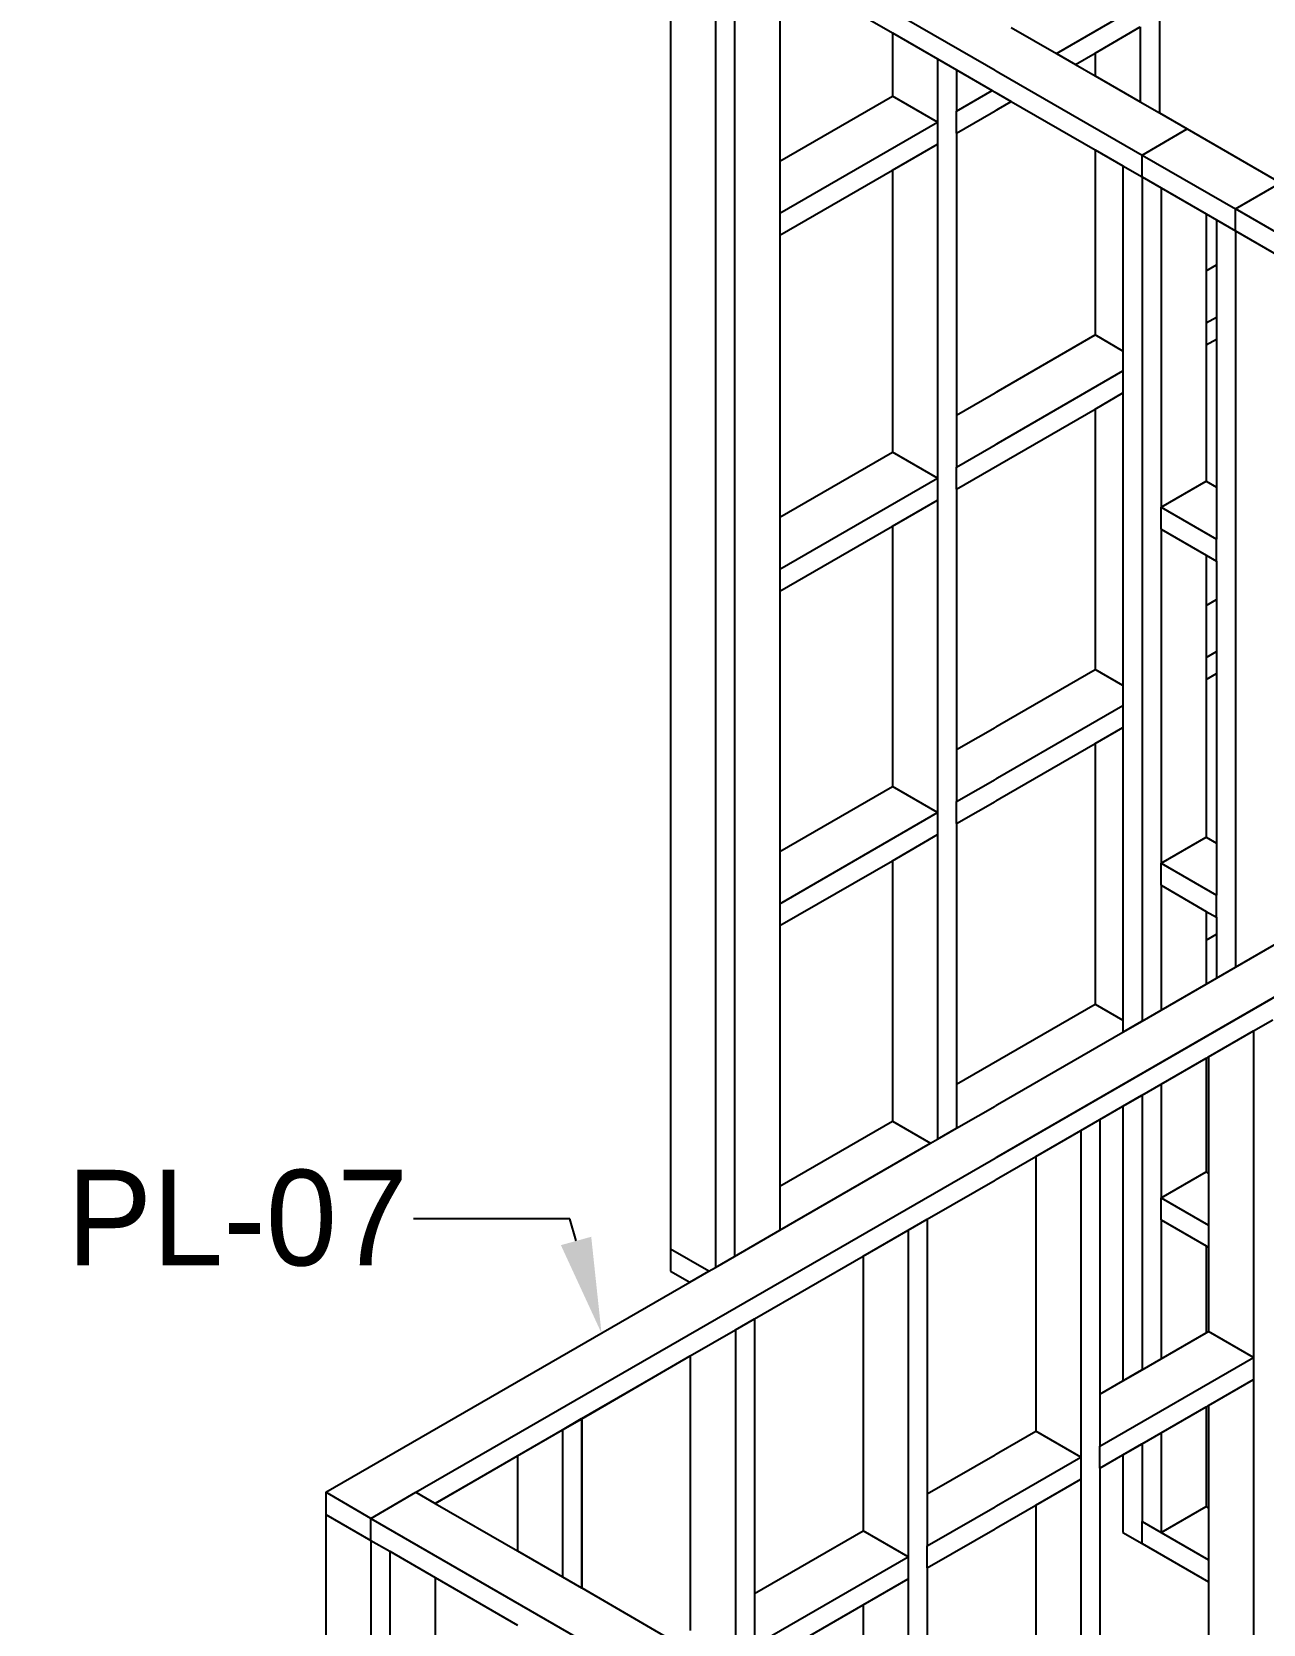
# Model space of a CAD drawing. Header units: millimetres. Extents: x 19458 to 19801, y 4351 to 4752.
# Drawn here: x 19584.948 to 19586.685, y 4522.101 to 4524.349 of the extents above; entities that cross this region are included whole.
import ezdxf
from ezdxf import colors
from ezdxf.entities.mleader import LeaderData, LeaderLine
from ezdxf.math import Vec2, Vec3

# ---------------------------------------------------------------- set-up
doc = ezdxf.new("R2010")
doc.units = ezdxf.units.MM
for name, color, linetype in [('0 @ 0.75', 7, 'Continuous'), ('cotas', 1, 'Continuous'), ('cotas @ 200', 1, 'Continuous'), ('cotas @ 300', 1, 'Continuous'), ('cotas @ 400', 1, 'Continuous')]:
    doc.layers.add(name, color=color, linetype=linetype)
doc.styles.add('century gothic', font='GOTHIC.TTF')
doc.styles.add('COTAS SMC', font='GOTHIC.TTF')
doc.dimstyles.new('ANOTATIVE 100 SMCONSTRUCCIONES', dxfattribs={"dimscale": 0, "dimtxt": 0.18, "dimasz": 0.15, "dimexe": 0.18, "dimexo": 0.09, "dimgap": 0.1, "dimtad": 1, "dimzin": 0, "dimdsep": 46, "dimtxsty": 'century gothic', "dimblk1": 'FLECHA1', "dimblk2": 'FLECHA1', "dimsah": 1, "dimcen": 0.18, "dimdle": 0.075, "dimclrd": 1, "dimclre": 1, "dimclrt": 2, "dimaunit": 1, "dimadec": 0, "dimazin": 0, "dimtfac": 0.75, "dimtix": 1, "dimtmove": 2, "dimatfit": 3, "dimfxl": 0.09, "dimtvp": 1.5, "dimtfill": 1, "dimtolj": 1, "dimtzin": 0, "dimarcsym": 0})
doc.dimstyles.new('PIES SMCONSTRUCCIONES', dxfattribs={"dimscale": 0, "dimtxt": 0.18, "dimasz": 0.2, "dimexe": 0.18, "dimexo": 0, "dimgap": 0.1, "dimtad": 1, "dimdec": 0, "dimlfac": 39.370079, "dimzin": 0, "dimdsep": 46, "dimlunit": 4, "dimtxsty": 'COTAS SMC', "dimblk1": 'FLECHA1', "dimblk2": 'FLECHA1', "dimsah": 1, "dimcen": 0.2, "dimdle": 0.075, "dimclrd": 1, "dimclre": 1, "dimclrt": 2, "dimaunit": 1, "dimadec": 0, "dimazin": 0, "dimtfac": 0.75, "dimtdec": 0, "dimtix": 1, "dimtmove": 2, "dimatfit": 3, "dimfxl": 0.09, "dimtvp": 1.5, "dimtfill": 1, "dimtolj": 1, "dimtzin": 0, "dimarcsym": 0})

# ---------------------------------------------------------------- blocks, each defined once
blk = doc.blocks.new('FLECHA1')
at = {"color": 4}
blk.add_line((-0.246176, -0.248081), (0.248081, 0.25), dxfattribs=at)
at = {"color": 1}
blk.add_line((-1, 0), (0.496162, 0), dxfattribs=at)
blk = doc.blocks.new('*D1597')
at = {"layer": 'cotas', "color": 1, "lineweight": -2, "transparency": 16777216}
for p, q in [((19614.326, 4580.8448), (19614.326, 4610.8448)), ((19597.9836, 4550.8448), (19578.326, 4550.8448)), ((19614.326, 4548.4298), (19614.326, 4550.8448)), ((19597.5339, 4548.4298), (19578.326, 4548.4298)), ((19614.326, 4518.4298), (19614.326, 4488.4298))]:
    blk.add_line(p, q, dxfattribs=at)
at = {"layer": 'Defpoints', "color": 0, "transparency": 16777216}
for p in [(19614.326, 4550.8448), (19615.9836, 4550.8448), (19615.5339, 4548.4298)]:
    blk.add_point(p, dxfattribs=at)
at = {"layer": 'cotas', "color": 1, "lineweight": -2, "transparency": 16777216, "xscale": 30, "yscale": 30, "zscale": 30}
for p, rotation in [((19614.326, 4550.8448), 270), ((19614.326, 4548.4298), 90)]:
    blk.add_blockref('FLECHA1', p, dxfattribs=dict(at, rotation=rotation))
at = {"layer": 'cotas', "color": 2, "transparency": 16777216, "insert": (19575.5307, 4549.6373), "char_height": 36, "attachment_point": 5, "rotation": 90, "style": 'century gothic', "bg_fill": 3, "box_fill_scale": 1.1, "bg_fill_color": 256, "bg_fill_true_color": 13158600, "bg_fill_transparency": 0}
blk.add_mtext('\\A1;2.42', dxfattribs=at)
blk = doc.blocks.new('*D1614')
at = {"layer": 'cotas', "color": 1, "lineweight": -2, "transparency": 16777216}
for p, q in [((19614.326, 4595.8448), (19614.326, 4640.8448)), ((19588.9836, 4550.8448), (19560.326, 4550.8448)), ((19614.326, 4548.4298), (19614.326, 4550.8448)), ((19588.5339, 4548.4298), (19560.326, 4548.4298)), ((19614.326, 4503.4298), (19614.326, 4458.4298))]:
    blk.add_line(p, q, dxfattribs=at)
at = {"layer": 'Defpoints', "color": 0, "transparency": 16777216}
for p in [(19614.326, 4550.8448), (19615.9836, 4550.8448), (19615.5339, 4548.4298)]:
    blk.add_point(p, dxfattribs=at)
at = {"layer": 'cotas', "color": 1, "lineweight": -2, "transparency": 16777216, "xscale": 45, "yscale": 45, "zscale": 45}
for p, rotation in [((19614.326, 4550.8448), 270), ((19614.326, 4548.4298), 90)]:
    blk.add_blockref('FLECHA1', p, dxfattribs=dict(at, rotation=rotation))
at = {"layer": 'cotas', "color": 2, "transparency": 16777216, "insert": (19556.133, 4549.6373), "char_height": 54, "attachment_point": 5, "rotation": 90, "style": 'century gothic', "bg_fill": 3, "box_fill_scale": 1.1, "bg_fill_color": 256, "bg_fill_true_color": 13158600, "bg_fill_transparency": 0}
blk.add_mtext('\\A1;2.42', dxfattribs=at)
blk = doc.blocks.new('*D1667')
at = {"layer": 'cotas', "color": 1, "lineweight": -2, "transparency": 16777216}
for p, q in [((19620.0128, 4611.7533), (19620.0128, 4671.7533)), ((19620.4168, 4551.7533), (19566.0128, 4551.7533)), ((19620.0128, 4550.5333), (19620.0128, 4551.7533)), ((19620.4168, 4550.5333), (19566.0128, 4550.5333)), ((19620.0128, 4490.5333), (19620.0128, 4430.5333))]:
    blk.add_line(p, q, dxfattribs=at)
at = {"layer": 'Defpoints', "color": 0, "transparency": 16777216}
for p in [(19620.0128, 4551.7533), (19620.4168, 4551.7533), (19620.4168, 4550.5333)]:
    blk.add_point(p, dxfattribs=at)
at = {"layer": 'cotas', "color": 1, "lineweight": -2, "transparency": 16777216, "xscale": 60, "yscale": 60, "zscale": 60}
for p, rotation in [((19620.0128, 4551.7533), 270), ((19620.0128, 4550.5333), 90)]:
    blk.add_blockref('FLECHA1', p, dxfattribs=dict(at, rotation=rotation))
at = {"layer": 'cotas', "color": 2, "transparency": 16777216, "insert": (19562.3337, 4551.1433), "char_height": 54, "attachment_point": 5, "rotation": 90, "style": 'COTAS SMC', "bg_fill": 3, "box_fill_scale": 1.1, "bg_fill_color": 256, "bg_fill_true_color": 13158600, "bg_fill_transparency": 0}
blk.add_mtext("\\A1;4'", dxfattribs=at)
blk = doc.blocks.new('*D1673')
at = {"layer": 'cotas', "color": 1, "lineweight": -2, "transparency": 16777216}
for p, q in [((19620.0128, 4631.7533), (19620.0128, 4711.7533)), ((19620.4168, 4551.7533), (19548.0128, 4551.7533)), ((19620.0128, 4550.5333), (19620.0128, 4551.7533)), ((19620.4168, 4550.5333), (19548.0128, 4550.5333)), ((19620.0128, 4470.5333), (19620.0128, 4390.5333))]:
    blk.add_line(p, q, dxfattribs=at)
at = {"layer": 'Defpoints', "color": 0, "transparency": 16777216}
for p in [(19620.0128, 4551.7533), (19620.4168, 4551.7533), (19620.4168, 4550.5333)]:
    blk.add_point(p, dxfattribs=at)
at = {"layer": 'cotas', "color": 1, "lineweight": -2, "transparency": 16777216, "xscale": 80, "yscale": 80, "zscale": 80}
for p, rotation in [((19620.0128, 4551.7533), 270), ((19620.0128, 4550.5333), 90)]:
    blk.add_blockref('FLECHA1', p, dxfattribs=dict(at, rotation=rotation))
at = {"layer": 'cotas', "color": 2, "transparency": 16777216, "insert": (19543.1073, 4551.1433), "char_height": 72, "attachment_point": 5, "rotation": 90, "style": 'COTAS SMC', "bg_fill": 3, "box_fill_scale": 1.1, "bg_fill_color": 256, "bg_fill_true_color": 13158600, "bg_fill_transparency": 0}
blk.add_mtext("\\A1;4'", dxfattribs=at)
blk = doc.blocks.new('ISO GENERAL')
at = {"color": 250}
for p, q in [((-4.6699, 1.9161), (-4.6699, 0.0185)), ((-4.6062, 1.9104), (-4.0045, 1.5629)), ((-4.6062, 1.8793), (-4.6062, -0.0071)), ((-4.5794, 1.8638), (-4.5794, 0.0084)), ((-4.5157, 1.8271), (-4.3568, 1.7353)), ((-4.5157, 1.8271), (-4.5157, 1.5544)), ((-4.1254, 1.7062), (-4.007, 1.7746)), ((-3.9801, 1.7591), (-3.9801, 1.6223)), ((-4.3568, 1.7353), (-4.3568, 1.6461)), ((-4.3568, 1.7353), (-4.2932, 1.6986)), ((-4.189, 1.743), (-4.1254, 1.7062)), ((-4.0706, 1.7068), (-4.007, 1.7436)), ((-4.007, 1.7436), (-4.007, 1.6379)), ((-4.2932, 1.6986), (-4.2663, 1.6831)), ((-4.2932, 1.6986), (-4.2932, 1.6094)), ((-4.1254, 1.7062), (-4.0985, 1.6907)), ((-4.0985, 1.6907), (-4.0706, 1.7068)), ((-4.0985, 1.6907), (-4.0706, 1.6746)), ((-4.0706, 1.7068), (-4.0706, 1.6746)), ((-4.2663, 1.6831), (-4.2159, 1.654)), ((-4.2663, 1.6831), (-4.2663, 1.6249)), ((-4.0706, 1.6746), (-4.007, 1.6379)), ((-4.5157, 1.5544), (-4.3568, 1.6461)), ((-4.2932, 1.6094), (-4.3568, 1.6461)), ((-4.2663, 1.6249), (-4.2159, 1.654)), ((-4.2159, 1.654), (-4.189, 1.6385)), ((-4.2663, 1.5939), (-4.189, 1.6385)), ((-4.2663, 1.5939), (-4.2663, 1.6249)), ((-4.189, 1.6385), (-4.0706, 1.5701)), ((-4.007, 1.6379), (-3.9801, 1.6223)), ((-3.9801, 1.6223), (-3.9409, 1.5997)), ((-4.5157, 1.4809), (-4.2932, 1.6094)), ((-4.2932, 1.6094), (-4.2932, 1.5783)), ((-4.0045, 1.5629), (-3.9409, 1.5997)), ((-3.9409, 1.5997), (-3.809, 1.5235)), ((-4.3568, 1.5416), (-4.2932, 1.5783)), ((-4.2932, 1.5783), (-4.2932, 1.1069)), ((-4.2663, 1.5939), (-4.2663, 1.1959)), ((-4.5157, 1.5544), (-4.5157, 1.4809)), ((-4.0706, 1.5701), (-4.0706, 1.3089)), ((-4.0706, 1.5701), (-4.0314, 1.5474)), ((-4.0045, 1.5319), (-4.0045, 1.5629)), ((-4.0045, 1.5629), (-3.8726, 1.4868)), ((-4.5157, 1.4499), (-4.3568, 1.5416)), ((-4.3568, 1.5416), (-4.3568, 1.1436)), ((-4.0314, 1.5474), (-4.0045, 1.5319)), ((-4.0314, 1.5474), (-4.0314, 1.2862)), ((-4.0045, 1.5319), (-4.0045, 0.3403)), ((-4.0045, 1.5319), (-3.9776, 1.5164)), ((-3.9776, 1.5164), (-3.914, 1.4797)), ((-3.9776, 1.5164), (-3.9776, 1.0657)), ((-3.8726, 1.4868), (-3.809, 1.5235)), ((-3.8726, 1.4558), (-3.8726, 1.4868)), ((-3.809, 1.4501), (-3.8726, 1.4868)), ((-4.5157, 1.4809), (-4.5157, 1.4499)), ((-3.914, 1.4797), (-3.914, 1.3993)), ((-3.914, 1.4797), (-3.8995, 1.4713)), ((-3.8995, 1.4713), (-3.8726, 1.4558)), ((-3.8995, 1.4713), (-3.8995, 1.4077)), ((-4.5157, 1.4499), (-4.5157, 1.0519)), ((-3.8726, 1.4558), (-3.8726, 0.4165)), ((-3.8726, 1.4558), (-3.809, 1.419)), ((-3.914, 1.3993), (-3.8995, 1.4077)), ((-3.914, 1.3993), (-3.914, 1.3258)), ((-3.8995, 1.4077), (-3.8995, 1.3342)), ((-3.914, 1.3258), (-3.8995, 1.3342)), ((-3.8995, 1.3342), (-3.8995, 1.3032)), ((-4.2663, 1.1959), (-4.0706, 1.3089)), ((-4.0314, 1.2862), (-4.0706, 1.3089)), ((-3.914, 1.3258), (-3.914, 1.2948)), ((-4.0314, 1.2862), (-4.0314, 1.2581)), ((-3.914, 1.2948), (-3.8995, 1.3032)), ((-3.914, 1.2948), (-3.914, 1.1024)), ((-3.8995, 1.3032), (-3.8995, 1.0941)), ((-4.2663, 1.1224), (-4.0314, 1.2581)), ((-4.0314, 1.2581), (-4.0314, 1.227)), ((-4.0706, 1.2044), (-4.0314, 1.227)), ((-4.0314, 1.227), (-4.0314, 0.814)), ((-4.2663, 1.0914), (-4.0706, 1.2044)), ((-4.2663, 1.1959), (-4.2663, 1.1224)), ((-4.0706, 1.2044), (-4.0706, 0.8367)), ((-4.5157, 1.0519), (-4.3568, 1.1436)), ((-4.2932, 1.1069), (-4.3568, 1.1436)), ((-4.5157, 0.9784), (-4.2932, 1.1069)), ((-4.2932, 1.1069), (-4.2932, 1.0759)), ((-4.2663, 1.0914), (-4.2663, 1.1224)), ((-3.9776, 1.0657), (-3.914, 1.1024)), ((-3.914, 1.1024), (-3.8995, 1.0941)), ((-4.2663, 1.0914), (-4.2663, 0.7237)), ((-3.8995, 1.0941), (-3.8995, 1.0206)), ((-4.3568, 1.0391), (-4.2932, 1.0759)), ((-4.2932, 1.0759), (-4.2932, 0.6347)), ((-3.9776, 1.0657), (-3.8995, 1.0206)), ((-3.9776, 1.0347), (-3.9776, 1.0657)), ((-4.5157, 1.0519), (-4.5157, 0.9784)), ((-4.5157, 0.9474), (-4.3568, 1.0391)), ((-4.3568, 1.0391), (-4.3568, 0.6715)), ((-3.9776, 1.0347), (-3.914, 0.9979)), ((-3.9776, 1.0347), (-3.9776, 0.5632)), ((-3.8995, 0.9896), (-3.8995, 1.0206)), ((-3.914, 0.9979), (-3.8995, 0.9896)), ((-3.914, 0.9979), (-3.914, 0.9271)), ((-3.8995, 0.9896), (-3.8995, 0.9355)), ((-4.5157, 0.9784), (-4.5157, 0.9474)), ((-4.5157, 0.9474), (-4.5157, 0.5797)), ((-3.914, 0.9271), (-3.8995, 0.9355)), ((-3.914, 0.9271), (-3.914, 0.8536)), ((-3.8995, 0.9355), (-3.8995, 0.862)), ((-5.029, -0.3246), (-2.882, 0.9149)), ((-3.914, 0.8536), (-3.8995, 0.862)), ((-3.8995, 0.862), (-3.8995, 0.831)), ((-4.2663, 0.7237), (-4.0706, 0.8367)), ((-4.0314, 0.814), (-4.0706, 0.8367)), ((-3.914, 0.8536), (-3.914, 0.8226)), ((-4.0314, 0.814), (-4.0314, 0.7859)), ((-3.914, 0.8226), (-3.8995, 0.831)), ((-3.914, 0.8226), (-3.914, 0.6)), ((-3.8995, 0.831), (-3.8995, 0.5916)), ((-4.2663, 0.6502), (-4.0314, 0.7859)), ((-4.0314, 0.7859), (-4.0314, 0.7548)), ((-4.0706, 0.7322), (-4.0314, 0.7548)), ((-4.0314, 0.7548), (-4.0314, 0.3419)), ((-4.2663, 0.6192), (-4.0706, 0.7322)), ((-4.2663, 0.7237), (-4.2663, 0.6502)), ((-4.0706, 0.7322), (-4.0706, 0.3645)), ((-4.5157, 0.5797), (-4.3568, 0.6715)), ((-4.2932, 0.6347), (-4.3568, 0.6715)), ((-4.5157, 0.5062), (-4.2932, 0.6347)), ((-4.2932, 0.6347), (-4.2932, 0.6037)), ((-4.2663, 0.6192), (-4.2663, 0.6502)), ((-4.2663, 0.6192), (-4.2663, 0.2515)), ((-4.3568, 0.5669), (-4.2932, 0.6037)), ((-4.2932, 0.6037), (-4.2932, 0.1736)), ((-3.9776, 0.5632), (-3.914, 0.6)), ((-3.914, 0.6), (-3.8995, 0.5916)), ((-3.8995, 0.5916), (-3.8995, 0.5181)), ((-4.5157, 0.5797), (-4.5157, 0.5062)), ((-4.5157, 0.4752), (-4.3568, 0.5669)), ((-4.3568, 0.5669), (-4.3568, 0.1993)), ((-3.9776, 0.5632), (-3.8995, 0.5181)), ((-3.9776, 0.5322), (-3.9776, 0.5632)), ((-3.9776, 0.5322), (-3.9776, 0.3558)), ((-3.9776, 0.5322), (-3.914, 0.4954)), ((-3.8995, 0.4871), (-3.8995, 0.5181)), ((-4.5157, 0.5062), (-4.5157, 0.4752)), ((-3.914, 0.4954), (-3.914, 0.4549)), ((-3.914, 0.4954), (-3.8995, 0.4871)), ((-4.5157, 0.4752), (-4.5157, 0.1075)), ((-3.8995, 0.4871), (-3.8995, 0.4633)), ((-3.914, 0.4549), (-3.8995, 0.4633)), ((-3.914, 0.4549), (-3.914, 0.3926)), ((-3.8995, 0.4633), (-3.8995, 0.4009)), ((-3.8726, 0.4165), (-3.809, 0.4532)), ((-3.8995, 0.4009), (-3.8726, 0.4165)), ((-3.9776, 0.3558), (-3.914, 0.3926)), ((-3.914, 0.3926), (-3.8995, 0.4009)), ((-4.2663, 0.2515), (-4.0706, 0.3645)), ((-4.0706, 0.3645), (-4.0314, 0.3419)), ((-4.0314, 0.3419), (-4.0314, 0.3248)), ((-4.0314, 0.3248), (-4.0045, 0.3403)), ((-4.0045, 0.3403), (-3.9776, 0.3558)), ((-3.8471, 0.3267), (-3.8202, 0.3422)), ((-4.2663, 0.1892), (-4.0314, 0.3248)), ((-3.9107, 0.29), (-3.8471, 0.3267)), ((-3.8471, 0.3267), (-3.8471, -0.1344)), ((-3.9776, 0.2513), (-3.914, 0.2881)), ((-3.914, 0.2881), (-3.9107, 0.29)), ((-3.914, 0.2881), (-3.914, 0.1278)), ((-3.9107, 0.29), (-3.9107, 0.1259)), ((-4.2663, 0.2515), (-4.2663, 0.1892)), ((-4.0045, 0.2358), (-3.9776, 0.2513)), ((-3.9776, 0.2513), (-3.9776, 0.091)), ((-4.0314, 0.2203), (-4.0045, 0.2358)), ((-4.0045, 0.2358), (-4.0045, -0.1518)), ((-4.0639, 0.2015), (-4.0314, 0.2203)), ((-4.0314, 0.2203), (-4.0314, -0.1673)), ((-4.5157, 0.1075), (-4.3568, 0.1993)), ((-4.3568, 0.1993), (-4.3028, 0.1681)), ((-4.2932, 0.1736), (-4.2663, 0.1892)), ((-4.1544, 0.1492), (-4.0908, 0.186)), ((-4.0908, 0.186), (-4.0639, 0.2015)), ((-4.0908, 0.186), (-4.0908, -0.2751)), ((-4.0639, 0.2015), (-4.0639, -0.1861)), ((-4.5157, 0.0452), (-4.3028, 0.1681)), ((-4.3028, 0.1681), (-4.2932, 0.1736)), ((-4.3077, 0.0608), (-4.1544, 0.1492)), ((-4.1544, 0.1492), (-4.1544, -0.2384)), ((-3.9776, 0.091), (-3.914, 0.1278)), ((-3.914, 0.1278), (-3.9107, 0.1259)), ((-3.9107, 0.1259), (-3.9107, 0.0524)), ((-4.5157, 0.1075), (-4.5157, 0.0452)), ((-3.9776, 0.091), (-3.9107, 0.0524)), ((-3.9776, 0.06), (-3.9776, 0.091)), ((-4.5794, 0.0084), (-4.5157, 0.0452)), ((-4.3982, 0.0085), (-4.3345, 0.0453)), ((-4.3345, 0.0453), (-4.3077, 0.0608)), ((-4.3345, 0.0453), (-4.3345, -0.4158)), ((-4.3077, 0.0608), (-4.3077, -0.3268)), ((-3.9776, 0.06), (-3.9776, -0.1363)), ((-3.9776, 0.06), (-3.914, 0.0233)), ((-3.9107, 0.0524), (-3.9107, 0.0214)), ((-3.914, 0.0233), (-3.914, -0.0995)), ((-3.914, 0.0233), (-3.9107, 0.0214)), ((-4.6159, -0.0127), (-4.6699, 0.0185)), ((-4.6699, 0.0185), (-4.6699, -0.0125)), ((-4.6062, -0.0071), (-4.5794, 0.0084)), ((-4.5514, -0.0799), (-4.3982, 0.0085)), ((-4.3982, 0.0085), (-4.3982, -0.3791)), ((-3.9107, 0.0214), (-3.9107, -0.0976)), ((-4.6699, -0.0125), (-4.6427, -0.0282)), ((-4.6427, -0.0282), (-4.6159, -0.0127)), ((-4.6159, -0.0127), (-4.6062, -0.0071)), ((-5.1562, -0.3246), (-4.6427, -0.0282)), ((-4.5783, -0.0955), (-4.5514, -0.0799)), ((-4.5514, -0.0799), (-4.5514, -0.4675)), ((-4.6419, -0.1322), (-4.5783, -0.0955)), ((-4.5783, -0.0955), (-4.5783, -0.5565)), ((-3.9776, -0.1363), (-3.914, -0.0995)), ((-3.914, -0.0995), (-3.9107, -0.0976)), ((-3.8471, -0.1344), (-3.9107, -0.0976)), ((-4.7951, -0.2207), (-4.6419, -0.1322)), ((-4.6419, -0.1322), (-4.6419, -0.5198)), ((-4.0639, -0.2596), (-3.8471, -0.1344)), ((-3.8471, -0.1344), (-3.8471, -0.1654)), ((-4.0314, -0.1673), (-4.0045, -0.1518)), ((-4.0045, -0.1518), (-3.9776, -0.1363)), ((-4.0639, -0.1861), (-4.0314, -0.1673)), ((-3.9107, -0.2021), (-3.8471, -0.1654)), ((-3.8471, -0.1654), (-3.8471, -0.6265)), ((-4.0639, -0.1861), (-4.0639, -0.2596)), ((-3.914, -0.204), (-3.9107, -0.2021)), ((-3.9107, -0.2021), (-3.9107, -0.3463)), ((-4.822, -0.2362), (-4.7951, -0.2207)), ((-4.7951, -0.2207), (-4.7951, -0.4596)), ((-3.9776, -0.2408), (-3.914, -0.204)), ((-3.914, -0.204), (-3.914, -0.3444)), ((-4.8856, -0.2729), (-4.822, -0.2362)), ((-4.822, -0.2362), (-4.822, -0.4441)), ((-4.3077, -0.3268), (-4.1544, -0.2384)), ((-4.0908, -0.2751), (-4.1544, -0.2384)), ((-4.0045, -0.2563), (-3.9776, -0.2408)), ((-3.9776, -0.2408), (-3.9776, -0.3811)), ((-4.0639, -0.2906), (-4.0639, -0.2596)), ((-4.0314, -0.2718), (-4.0045, -0.2563)), ((-4.0045, -0.2563), (-4.0045, -0.3656)), ((-5.0021, -0.3402), (-4.8856, -0.2729)), ((-4.8856, -0.2729), (-4.8856, -0.4074)), ((-4.3077, -0.4003), (-4.0908, -0.2751)), ((-4.0908, -0.2751), (-4.0908, -0.3061)), ((-4.0639, -0.2906), (-4.0314, -0.2718)), ((-4.0639, -0.2906), (-4.0639, -0.6782)), ((-4.0314, -0.2718), (-4.0314, -0.3811)), ((-4.1544, -0.3429), (-4.0908, -0.3061)), ((-4.0908, -0.3061), (-4.0908, -0.7672)), ((-5.0926, -0.3614), (-5.1562, -0.3246)), ((-5.1562, -0.3246), (-5.1562, -0.3557)), ((-5.0926, -0.3614), (-5.029, -0.3246)), ((-5.029, -0.3246), (-5.0021, -0.3402)), ((-4.3077, -0.3268), (-4.3077, -0.4003)), ((-5.1562, -0.3557), (-5.0926, -0.3924)), ((-5.1562, -0.3557), (-5.1562, -2.2532)), ((-5.0021, -0.3402), (-4.8856, -0.4074)), ((-4.3077, -0.4313), (-4.1544, -0.3429)), ((-4.1544, -0.3429), (-4.1544, -0.7305)), ((-3.9776, -0.3811), (-3.914, -0.3444)), ((-3.914, -0.3444), (-3.9107, -0.3463)), ((-3.9107, -0.3463), (-3.9107, -0.4198)), ((-5.0926, -0.3924), (-5.0926, -0.3614)), ((-5.0926, -0.3614), (-3.998, -0.9934)), ((-4.5514, -0.4675), (-4.3982, -0.3791)), ((-4.3345, -0.4158), (-4.3982, -0.3791)), ((-4.0314, -0.3811), (-4.0045, -0.3967)), ((-4.0045, -0.3656), (-3.9776, -0.3811)), ((-4.0045, -0.3967), (-4.0045, -0.3656)), ((-3.9776, -0.3811), (-3.9107, -0.4198)), ((-5.0926, -0.3924), (-5.0926, -2.2899)), ((-5.0926, -0.3924), (-5.0657, -0.4079)), ((-4.3077, -0.4313), (-4.3077, -0.4003)), ((-4.0045, -0.3967), (-3.9107, -0.4508)), ((-5.0657, -0.4079), (-5.0657, -0.869)), ((-5.0657, -0.4079), (-5.0021, -0.4447)), ((-4.8856, -0.4074), (-4.822, -0.4441)), ((-4.5514, -0.541), (-4.3345, -0.4158)), ((-4.3345, -0.4158), (-4.3345, -0.4468)), ((-3.9107, -0.4198), (-3.9107, -0.4508)), ((-5.0021, -0.4447), (-5.0021, -0.7277)), ((-5.0021, -0.4447), (-4.8856, -0.5119)), ((-4.822, -0.4441), (-4.7951, -0.4596)), ((-4.3982, -0.4836), (-4.3345, -0.4468)), ((-4.3345, -0.4468), (-4.3345, -0.7256)), ((-4.3077, -0.4313), (-4.3077, -0.7411)), ((-4.7951, -0.4596), (-4.6664, -0.534)), ((-4.5514, -0.4675), (-4.5514, -0.541)), ((-3.9107, -0.4508), (-3.9107, -0.5897)), ((-4.5514, -0.572), (-4.3982, -0.4836)), ((-4.3982, -0.4836), (-4.3982, -0.6888))]:
    blk.add_line(p, q, dxfattribs=at)
blk = doc.blocks.new('LODS')
at = {"color": 2}
for p, q in [((-36.4483, 0.2882), (-34.3014, 1.5277)), ((-35.292, 1.0293), (-35.2283, 1.066)), ((-35.3333, 1.0054), (-35.3188, 1.0138)), ((-35.3188, 1.0138), (-35.292, 1.0293)), ((-35.397, 0.9686), (-35.3333, 1.0054)), ((-35.4239, 0.9531), (-35.397, 0.9686)), ((-35.4507, 0.9376), (-35.4239, 0.9531)), ((-35.2664, 0.9395), (-35.2395, 0.955)), ((-35.6857, 0.802), (-35.4507, 0.9376)), ((-35.3301, 0.9028), (-35.2664, 0.9395)), ((-35.2664, 0.9395), (-35.2664, 0.4784)), ((-35.397, 0.8641), (-35.3333, 0.9009)), ((-35.3333, 0.9009), (-35.3301, 0.9028)), ((-35.3301, 0.9028), (-35.3301, 0.7387)), ((-35.4239, 0.8486), (-35.397, 0.8641)), ((-35.4833, 0.8143), (-35.4507, 0.8331)), ((-35.4507, 0.8331), (-35.4239, 0.8486)), ((-35.5101, 0.7988), (-35.4833, 0.8143)), ((-35.4833, 0.8143), (-35.4833, 0.4267)), ((-35.7125, 0.7865), (-35.6857, 0.802)), ((-35.5738, 0.7621), (-35.5101, 0.7988)), ((-35.5101, 0.7988), (-35.5101, 0.3377)), ((-35.9351, 0.658), (-35.7222, 0.7809)), ((-35.7222, 0.7809), (-35.7125, 0.7865)), ((-35.727, 0.6736), (-35.5738, 0.7621)), ((-35.5738, 0.7621), (-35.5738, 0.3745)), ((-35.3301, 0.7387), (-35.3301, 0.6652)), ((-35.9987, 0.6212), (-35.9351, 0.658)), ((-35.8175, 0.6213), (-35.7539, 0.6581)), ((-35.7539, 0.6581), (-35.727, 0.6736)), ((-35.7539, 0.6581), (-35.7539, 0.197)), ((-35.727, 0.6736), (-35.727, 0.286)), ((-35.3301, 0.6652), (-35.3301, 0.6342)), ((-35.3301, 0.6342), (-35.3301, 0.5152)), ((-36.0256, 0.6057), (-35.9987, 0.6212)), ((-35.9707, 0.5329), (-35.8175, 0.6213)), ((-35.8175, 0.6213), (-35.8175, 0.2337)), ((-36.5756, 0.2882), (-36.0621, 0.5846)), ((-36.0621, 0.5846), (-36.0352, 0.6002)), ((-36.0352, 0.6002), (-36.0256, 0.6057)), ((-36.0613, 0.4806), (-35.9976, 0.5174)), ((-35.9976, 0.5174), (-35.9707, 0.5329)), ((-35.9976, 0.5174), (-35.9976, 0.0563)), ((-35.9707, 0.5329), (-35.9707, 0.1453)), ((-35.397, 0.4765), (-35.3333, 0.5133)), ((-35.3333, 0.5133), (-35.3301, 0.5152)), ((-35.2664, 0.4784), (-35.3301, 0.5152)), ((-36.2145, 0.3922), (-36.0613, 0.4806)), ((-36.0613, 0.4806), (-36.0613, 0.093)), ((-35.4833, 0.3532), (-35.2664, 0.4784)), ((-35.4239, 0.461), (-35.397, 0.4765)), ((-35.2664, 0.4784), (-35.2664, 0.4474)), ((-35.4507, 0.4455), (-35.4239, 0.461)), ((-35.4833, 0.4267), (-35.4507, 0.4455)), ((-35.3301, 0.4107), (-35.2664, 0.4474)), ((-35.2664, 0.4474), (-35.2664, -0.0137)), ((-35.4833, 0.4267), (-35.4833, 0.3532)), ((-35.397, 0.372), (-35.3333, 0.4088)), ((-35.3333, 0.4088), (-35.3301, 0.4107)), ((-35.3301, 0.4107), (-35.3301, 0.2665)), ((-36.2413, 0.3766), (-36.2145, 0.3922)), ((-36.2145, 0.3922), (-36.2145, 0.1532)), ((-36.305, 0.3399), (-36.2413, 0.3766)), ((-36.2413, 0.3766), (-36.2413, 0.1687)), ((-35.727, 0.286), (-35.5738, 0.3745)), ((-35.5101, 0.3377), (-35.5738, 0.3745)), ((-35.4239, 0.3565), (-35.397, 0.372)), ((-36.4214, 0.2727), (-36.305, 0.3399)), ((-36.305, 0.3399), (-36.305, 0.2054)), ((-35.727, 0.2125), (-35.5101, 0.3377)), ((-35.5101, 0.3377), (-35.5101, 0.3067)), ((-35.4833, 0.3222), (-35.4833, 0.3532)), ((-35.4833, 0.3222), (-35.4507, 0.341)), ((-35.4507, 0.341), (-35.4239, 0.3565)), ((-35.4833, 0.3222), (-35.4833, -0.0654)), ((-35.5738, 0.2699), (-35.5101, 0.3067)), ((-35.5101, 0.3067), (-35.5101, -0.1544)), ((-36.5119, 0.2514), (-36.5756, 0.2882)), ((-36.5756, 0.2882), (-36.5756, 0.2571)), ((-36.5119, 0.2514), (-36.4483, 0.2882)), ((-36.4483, 0.2882), (-36.4214, 0.2727)), ((-35.727, 0.286), (-35.727, 0.2125)), ((-35.727, 0.1815), (-35.5738, 0.2699)), ((-35.5738, 0.2699), (-35.5738, -0.1176)), ((-36.5756, 0.2571), (-36.5119, 0.2204)), ((-36.5756, 0.2571), (-36.5756, -1.6404)), ((-36.5119, 0.2204), (-36.5119, 0.2514)), ((-35.3301, 0.2665), (-35.3301, 0.193)), ((-35.9707, 0.1453), (-35.8175, 0.2337)), ((-35.7539, 0.197), (-35.8175, 0.2337)), ((-36.5119, 0.2204), (-36.5119, -1.6771)), ((-36.305, 0.2054), (-36.2413, 0.1687)), ((-35.727, 0.1815), (-35.727, 0.2125)), ((-35.9707, 0.0718), (-35.7539, 0.197)), ((-35.7539, 0.197), (-35.7539, 0.166)), ((-35.727, 0.1815), (-35.727, -0.1283)), ((-35.3301, 0.193), (-35.3301, 0.162)), ((-36.2413, 0.1687), (-36.2145, 0.1532)), ((-35.8175, 0.1292), (-35.7539, 0.166)), ((-35.7539, 0.166), (-35.7539, -0.1128)), ((-35.3301, 0.162), (-35.3301, 0.0231)), ((-35.9707, 0.1453), (-35.9707, 0.0718)), ((-35.9707, 0.0408), (-35.8175, 0.1292)), ((-35.8175, 0.1292), (-35.8175, -0.076))]:
    blk.add_line(p, q, dxfattribs=at)
blk = doc.blocks.new('*U1729')
at = {"layer": 'cotas @ 200'}
dim = blk.add_linear_dim(base=(19614.3260382735, 4550.8448237801), p1=(19615.5338597089, 4548.4298237801), p2=(19615.9836080801, 4550.8448237801), angle=90, dimstyle='ANOTATIVE 100 SMCONSTRUCCIONES', override={"dimscale": 200, "dimtix": 1, "dimtofl": 1, "dimtmove": 1, "dimatfit": 1}, dxfattribs=at)
dim.commit()
dim.dimension.update_dxf_attribs({"geometry": '*D1597', "text_midpoint": (19575.5306609792, 4549.6373237801)})
at = {"layer": 'cotas @ 300'}
dim = blk.add_linear_dim(base=(19614.3260382735, 4550.8448237801), p1=(19615.5338597089, 4548.4298237801), p2=(19615.9836080801, 4550.8448237801), angle=90, dimstyle='ANOTATIVE 100 SMCONSTRUCCIONES', override={"dimscale": 300, "dimtix": 1, "dimtofl": 1, "dimtmove": 1, "dimatfit": 1}, dxfattribs=at)
dim.commit()
dim.dimension.update_dxf_attribs({"geometry": '*D1614', "text_midpoint": (19556.132972332, 4549.6373237801)})
blk = doc.blocks.new('*U1731')
at = {"layer": 'cotas @ 300'}
dim = blk.add_linear_dim(base=(19620.0128, 4551.7533), p1=(19620.4168, 4550.5333), p2=(19620.4168, 4551.7533), angle=90, dimstyle='PIES SMCONSTRUCCIONES', override={"dimscale": 300, "dimtix": 1, "dimtofl": 1, "dimtmove": 2, "dimatfit": 3}, dxfattribs=at)
dim.commit()
dim.dimension.update_dxf_attribs({"geometry": '*D1667', "text_midpoint": (19562.3337, 4551.1433)})
at = {"layer": 'cotas @ 400'}
dim = blk.add_linear_dim(base=(19620.0128, 4551.7533), p1=(19620.4168, 4550.5333), p2=(19620.4168, 4551.7533), angle=90, dimstyle='PIES SMCONSTRUCCIONES', override={"dimscale": 400, "dimtix": 1, "dimtofl": 1, "dimtmove": 2, "dimatfit": 3}, dxfattribs=at)
dim.commit()
dim.dimension.update_dxf_attribs({"geometry": '*D1673', "text_midpoint": (19543.1073, 4551.1433)})

msp = doc.modelspace()

# ---------------------------------------------------------------- block references
at = {"layer": 'cotas'}
msp.add_blockref('*U1729', (0, 0), dxfattribs=at)

# ---------------------------------------------------------------- next in the draw order: block references
msp.add_blockref('*U1731', (0, 0), dxfattribs=at)

# ---------------------------------------------------------------- next in the draw order: block references
at = {"color": 2}
msp.add_blockref('ISO GENERAL', (19590.5186, 4522.6118), dxfattribs=at)
msp.add_blockref('LODS', (19621.9379, 4521.999))

# ---------------------------------------------------------------- next in the draw order: leaders
at = {"layer": '0 @ 0.75'}
ml = msp.add_multileader_mtext('Standard', dxfattribs=at)
ml.set_content('PL-07', color=2, style='century gothic')
ml.set_leader_properties(color=1)
ml.build(insert=Vec2(0, 0))
ml.multileader.update_dxf_attribs({"dogleg_length": 0.09, "arrow_head_size": 0.135, "scale": 0.75})
ctx = ml.context
ctx.base_point, ctx.scale, ctx.char_height, ctx.arrow_head_size, ctx.landing_gap_size, ctx.plane_origin = Vec3(19585.0237, 4522.6732), 0.75, 0.135, 0.135, 0.0075, Vec3(19586.0313, 4522.5021)
ctx.text_align_type = 2
notes = []
notes.append((ctx, [(0, (1, 1, 0), (19585.7069, 4522.6732), (-1, 0), 0.2207, [(0, [(19585.7514, 4522.5118)], 0, [])])]))
ctx.mtext.insert, ctx.mtext.alignment, ctx.mtext.flow_direction = Vec3(19585.4786, 4522.7424), 3, 5
for ctx, leaders in notes:
    for number, flags, end, landing, length, lines in leaders:
        leader = LeaderData()
        leader.index, (leader.has_last_leader_line, leader.has_dogleg_vector, leader.attachment_direction) = number, flags
        leader.last_leader_point, leader.dogleg_vector, leader.dogleg_length = Vec3(end), Vec3(landing), length
        for number, points, colour, breaks in lines:
            line = LeaderLine()
            line.index, line.vertices, line.color, line.breaks = number, Vec3.list(points), colors.encode_raw_color(colour), breaks
            leader.lines.append(line)
        ctx.leaders.append(leader)

doc.saveas('drawing.dxf')
